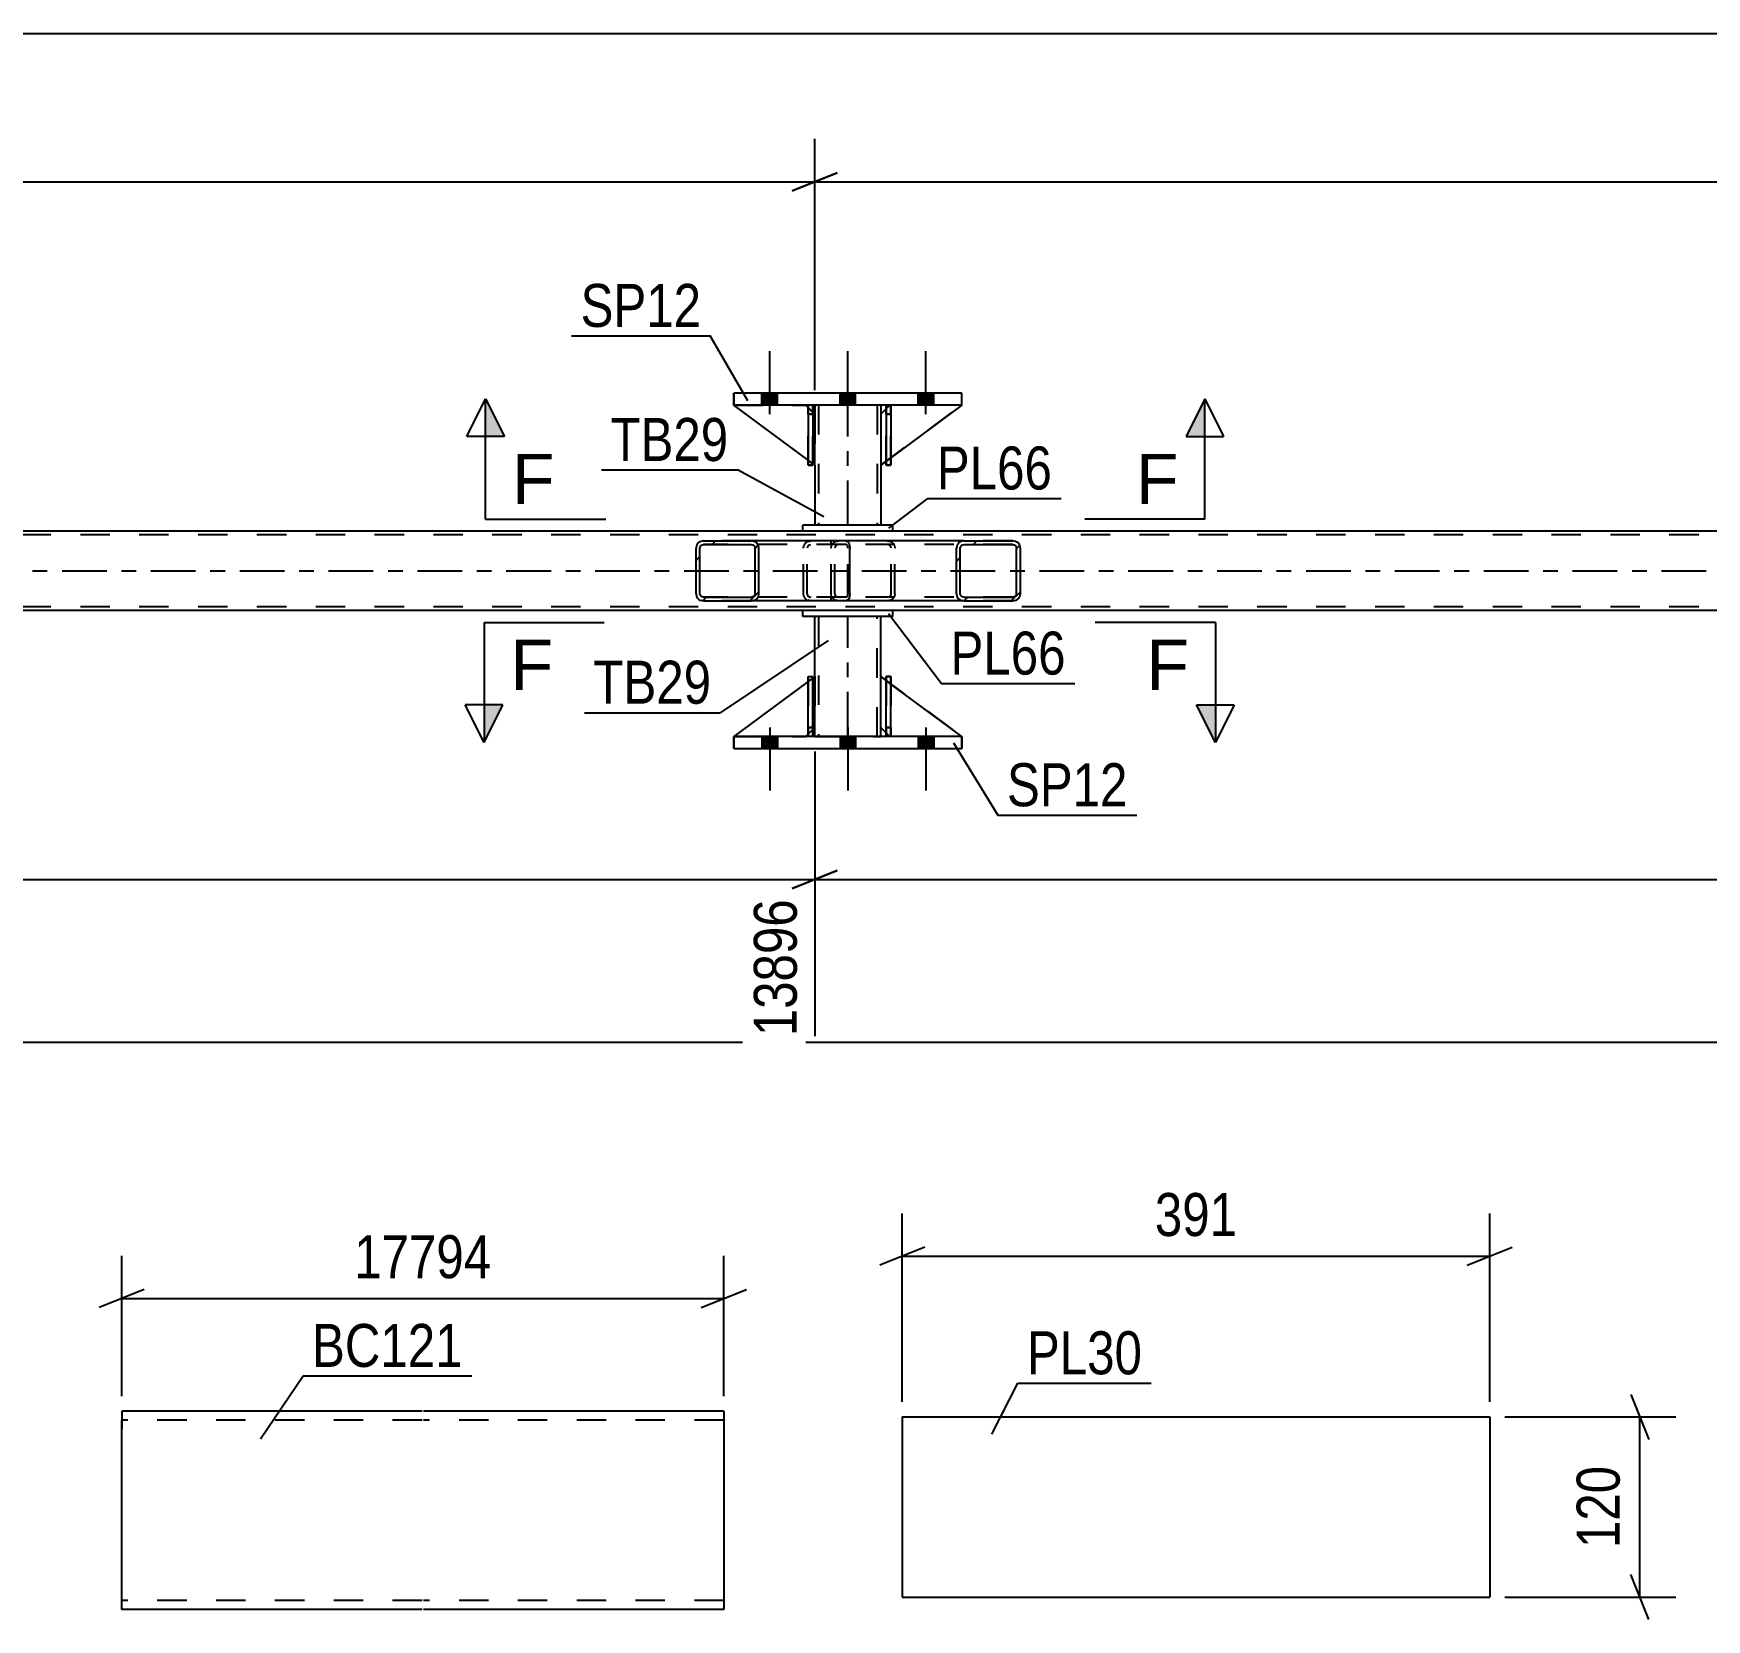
# Model space of a CAD drawing. Header units: millimetres. Extents: x 0 to 841, y 0 to 594.
# Drawn here: x 527.5 to 638.9, y 142.7 to 248.4 of the extents above; entities that cross this region are included whole.
import ezdxf

# ---------------------------------------------------------------- set-up
doc = ezdxf.new("R2010")
doc.units = ezdxf.units.MM
doc.linetypes.add('DXK_LINE_DOT2', pattern=[3.9198, 1.9599, -1.9599])
doc.linetypes.add('DXK_LINE_DOT3', pattern=[5.9187, 2.979, -0.9799, 0.9799, -0.9799])
doc.styles.add('Arial', font='ARIAL.TTF', dxfattribs={"height": 0.2})
doc.styles.add('Arial Narrow', font='ARIALN.TTF', dxfattribs={"height": 0.2})

# ---------------------------------------------------------------- blocks, each defined once
blk = doc.blocks.new('Part-275726623-3564 - 3548')
at = {"color": 2, "linetype": 'Continuous'}
for p, q in [((585.32, 156.21), (585.32, 144.21)), ((585.32, 156.21), (624.46, 156.21)), ((624.46, 156.21), (624.46, 144.21)), ((585.32, 144.21), (624.46, 144.21))]:
    blk.add_line(p, q, dxfattribs=at)
blk = doc.blocks.new('Part-275726623-4311 - 4230')
at = {"color": 7, "linetype": 'DXK_LINE_DOT2'}
for p, q in [((583.9, 202.13), (583.9, 205.53)), ((583.9, 205.53), (589.3, 201.53)), ((584.5, 201.53), (583.9, 202.13)), ((589.3, 201.53), (584.5, 201.53))]:
    blk.add_line(p, q, dxfattribs=at)
blk = doc.blocks.new('Part-275726623-4321 - 4230')
at = {"color": 7, "linetype": 'DXK_LINE_DOT2'}
for p, q in [((579.05, 205.53), (579.37, 205.53)), ((579.05, 202.13), (579.05, 205.53)), ((579.05, 205.53), (579.05, 201.53)), ((579.37, 205.53), (579.37, 202.13)), ((579.37, 201.53), (579.37, 205.43)), ((579.37, 202.13), (579.05, 202.13)), ((579.05, 201.53), (579.05, 202.13)), ((579.37, 202.13), (579.37, 201.53)), ((579.37, 201.53), (579.05, 201.53)), ((579.37, 201.53), (579.37, 201.53))]:
    blk.add_line(p, q, dxfattribs=at)
blk = doc.blocks.new('Part-275726623-4336 - 4230')
at = {"color": 7, "linetype": 'DXK_LINE_DOT2'}
for p, q in [((584.25, 223.01), (584.25, 223.61)), ((584.25, 223.61), (584.25, 223.61)), ((584.25, 223.61), (584.25, 219.61)), ((584.57, 223.61), (584.25, 223.61)), ((584.25, 219.61), (584.25, 223.01)), ((584.25, 223.01), (584.57, 223.01)), ((584.57, 223.01), (584.57, 223.61)), ((584.57, 219.61), (584.57, 223.61)), ((584.57, 223.01), (584.57, 219.61)), ((584.25, 219.61), (584.57, 219.61))]:
    blk.add_line(p, q, dxfattribs=at)
blk = doc.blocks.new('Part-275726623-4392 - 4230')
at = {"linetype": 'Continuous'}
h = blk.add_hatch(dxfattribs=at)
h.set_pattern_fill('', scale=0.7, style=0, pattern_type=0)
h.set_pattern_definition([(45, (575.7375, 214.2723), (-1.57154, 1.57154), [])])
h.paths.add_polyline_path([(575.78, 214.09), (575.74, 214.27), (575.63, 214.43), (575.47, 214.53), (575.27, 214.57), (572.09, 214.57), (571.9, 214.53), (571.73, 214.43), (571.62, 214.27), (571.59, 214.09), (571.59, 211.05), (571.62, 210.86), (571.73, 210.71), (571.9, 210.61), (572.09, 210.57), (575.27, 210.57), (575.47, 210.61), (575.63, 210.71), (575.74, 210.86), (575.78, 211.05)])
h.paths.add_polyline_path([(575.51, 210.96), (575.45, 210.88), (575.37, 210.83), (575.27, 210.81), (572.09, 210.81), (571.99, 210.83), (571.91, 210.88), (571.86, 210.96), (571.84, 211.05), (571.84, 214.09), (571.86, 214.18), (571.91, 214.26), (571.99, 214.31), (572.09, 214.33), (575.27, 214.33), (575.37, 214.31), (575.45, 214.26), (575.51, 214.18), (575.52, 214.09), (575.52, 211.05)])
at = {"color": 2, "linetype": 'Continuous'}
for p, q in [((571.62, 214.27), (571.59, 214.09)), ((571.59, 211.05), (571.59, 214.09)), ((571.84, 214.09), (571.86, 214.18)), ((571.84, 211.05), (571.84, 214.09)), ((571.86, 214.18), (571.91, 214.26)), ((572.09, 214.57), (571.9, 214.53)), ((571.91, 214.26), (571.99, 214.31)), ((571.99, 214.31), (572.09, 214.33)), ((572.09, 214.57), (575.27, 214.57)), ((572.09, 214.33), (575.27, 214.33)), ((581.57, 214.57), (575.27, 214.57)), ((575.47, 214.53), (575.27, 214.57)), ((575.27, 214.33), (575.37, 214.31)), ((575.37, 214.31), (575.45, 214.26)), ((575.45, 214.26), (575.51, 214.18)), ((575.51, 214.18), (575.52, 214.09)), ((575.52, 211.05), (575.52, 214.09)), ((575.78, 214.09), (575.74, 214.27)), ((575.78, 211.05), (575.78, 214.09)), ((581.57, 214.57), (581.68, 214.53)), ((581.68, 214.53), (581.76, 214.43)), ((581.76, 214.43), (581.82, 214.27)), ((581.82, 214.27), (581.84, 214.09)), ((581.84, 211.05), (581.84, 214.09)), ((571.59, 211.05), (571.62, 210.86)), ((571.86, 210.96), (571.84, 211.05)), ((571.91, 210.88), (571.86, 210.96)), ((571.99, 210.83), (571.91, 210.88)), ((572.09, 210.81), (571.99, 210.83)), ((572.09, 210.81), (575.27, 210.81)), ((575.37, 210.83), (575.27, 210.81)), ((575.45, 210.88), (575.37, 210.83)), ((575.51, 210.96), (575.45, 210.88)), ((575.52, 211.05), (575.51, 210.96)), ((575.74, 210.86), (575.78, 211.05)), ((581.76, 210.71), (581.68, 210.61)), ((581.82, 210.86), (581.76, 210.71)), ((581.84, 211.05), (581.82, 210.86)), ((571.9, 210.61), (572.09, 210.57)), ((572.09, 210.57), (575.27, 210.57)), ((575.27, 210.57), (575.47, 210.61)), ((581.57, 210.57), (575.27, 210.57)), ((581.68, 210.61), (581.57, 210.57))]:
    blk.add_line(p, q, dxfattribs=at)
at = {"color": 7, "linetype": 'DXK_LINE_DOT2'}
for p, q in [((575.27, 214.57), (572.09, 214.57)), ((581.57, 214.33), (572.09, 214.33)), ((578.74, 214.09), (578.77, 214.27)), ((578.74, 211.05), (578.74, 214.09)), ((579.01, 214.18), (578.99, 214.09)), ((578.99, 211.05), (578.99, 214.09)), ((579.06, 214.26), (579.01, 214.18)), ((579.05, 214.53), (579.24, 214.57)), ((579.06, 214.26), (579.08, 214.27)), ((579.08, 214.27), (579.14, 214.31)), ((579.14, 214.31), (579.24, 214.33)), ((580.58, 214.33), (580.58, 214.57)), ((581.63, 214.31), (581.57, 214.33)), ((581.67, 214.26), (581.63, 214.31)), ((581.7, 214.18), (581.67, 214.26)), ((581.71, 214.09), (581.7, 214.18)), ((581.71, 211.05), (581.71, 214.09)), ((581.57, 210.81), (572.09, 210.81)), ((578.77, 210.86), (578.74, 211.05)), ((578.99, 211.05), (579.01, 210.96)), ((579.01, 210.96), (579.06, 210.88)), ((579.06, 210.88), (579.14, 210.83)), ((579.14, 210.83), (579.24, 210.81)), ((580.58, 210.57), (580.58, 210.81)), ((581.57, 210.81), (581.63, 210.83)), ((581.63, 210.83), (581.67, 210.88)), ((581.67, 210.88), (581.7, 210.96)), ((581.7, 210.96), (581.71, 211.05)), ((575.27, 210.57), (572.09, 210.57)), ((579.24, 210.57), (579.05, 210.61))]:
    blk.add_line(p, q, dxfattribs=at)
at = {"color": 2, "linetype": 'Continuous'}
for centre, start, end in [((572.07, 214.07), 111.1941, 156.1506), ((575.29, 214.07), 23.8494, 68.8059), ((572.07, 211.06), 203.8494, 248.8059), ((575.29, 211.06), 291.1941, 336.1506)]:
    blk.add_arc(centre, 0.492, start, end, dxfattribs=at)
at = {"color": 7, "linetype": 'DXK_LINE_DOT2'}
for centre, start, end in [((579.22, 214.07), 111.1941, 156.1506), ((579.22, 211.06), 203.8494, 248.8059)]:
    blk.add_arc(centre, 0.492, start, end, dxfattribs=at)
blk = doc.blocks.new('Bolt-275726623-4279 - 4230')
at = {"linetype": 'Continuous'}
for points in [[(575.98, 223.61), (577.02, 223.61), (577.02, 224.41), (575.98, 224.41)], [(575.98, 223.61), (577.02, 223.61), (577.02, 224.41), (575.98, 224.41)], [(575.98, 223.61), (577.02, 223.61), (577.02, 224.41), (575.98, 224.41)], [(581.18, 223.61), (582.22, 223.61), (582.22, 224.41), (581.18, 224.41)], [(581.18, 223.61), (582.22, 223.61), (582.22, 224.41), (581.18, 224.41)], [(586.38, 223.61), (587.42, 223.61), (587.42, 224.41), (586.38, 224.41)], [(586.38, 223.61), (587.42, 223.61), (587.42, 224.41), (586.38, 224.41)], [(586.38, 223.61), (587.42, 223.61), (587.42, 224.41), (586.38, 224.41)]]:
    blk.add_hatch(color=1, dxfattribs=at).paths.add_polyline_path(points)
at = {"color": 1, "linetype": 'Continuous'}
for p, q in [((576.5, 223.01), (576.5, 227.21)), ((576.5, 223.01), (576.5, 227.21)), ((576.5, 223.01), (576.5, 227.21)), ((581.7, 223.01), (581.7, 227.21)), ((581.7, 223.01), (581.7, 227.21)), ((586.9, 223.01), (586.9, 227.21)), ((586.9, 223.01), (586.9, 227.21)), ((586.9, 223.01), (586.9, 227.21)), ((575.98, 223.61), (575.98, 224.41)), ((575.98, 223.61), (575.98, 224.41)), ((575.98, 223.61), (575.98, 224.41)), ((577.02, 223.61), (577.02, 224.41)), ((577.02, 223.61), (577.02, 224.41)), ((577.02, 223.61), (577.02, 224.41)), ((581.18, 223.61), (581.18, 224.41)), ((581.18, 223.61), (581.18, 224.41)), ((582.22, 223.61), (582.22, 224.41)), ((582.22, 223.61), (582.22, 224.41)), ((586.38, 223.61), (586.38, 224.41)), ((586.38, 223.61), (586.38, 224.41)), ((586.38, 223.61), (586.38, 224.41)), ((587.42, 223.61), (587.42, 224.41)), ((587.42, 223.61), (587.42, 224.41)), ((587.42, 223.61), (587.42, 224.41))]:
    blk.add_line(p, q, dxfattribs=at)
blk = doc.blocks.new('Bolt-275726623-4280 - 4230')
at = {"linetype": 'Continuous'}
for points in [[(577.02, 201.53), (575.98, 201.53), (575.98, 200.73), (577.02, 200.73)], [(577.02, 201.53), (575.98, 201.53), (575.98, 200.73), (577.02, 200.73)], [(577.02, 201.53), (575.98, 201.53), (575.98, 200.73), (577.02, 200.73)], [(582.22, 201.53), (581.18, 201.53), (581.18, 200.73), (582.22, 200.73)], [(582.22, 201.53), (581.18, 201.53), (581.18, 200.73), (582.22, 200.73)], [(587.42, 201.53), (586.38, 201.53), (586.38, 200.73), (587.42, 200.73)], [(587.42, 201.53), (586.38, 201.53), (586.38, 200.73), (587.42, 200.73)], [(587.42, 201.53), (586.38, 201.53), (586.38, 200.73), (587.42, 200.73)]]:
    blk.add_hatch(color=1, dxfattribs=at).paths.add_polyline_path(points)
at = {"color": 1, "linetype": 'Continuous'}
for p, q in [((576.5, 202.13), (576.5, 197.93)), ((576.5, 202.13), (576.5, 197.93)), ((576.5, 202.13), (576.5, 197.93)), ((581.7, 202.13), (581.7, 197.93)), ((581.7, 202.13), (581.7, 197.93)), ((586.9, 202.13), (586.9, 197.93)), ((586.9, 202.13), (586.9, 197.93)), ((586.9, 202.13), (586.9, 197.93)), ((575.98, 201.53), (575.98, 200.73)), ((575.98, 201.53), (575.98, 200.73)), ((575.98, 201.53), (575.98, 200.73)), ((577.02, 201.53), (577.02, 200.73)), ((577.02, 201.53), (577.02, 200.73)), ((577.02, 201.53), (577.02, 200.73)), ((581.18, 201.53), (581.18, 200.73)), ((581.18, 201.53), (581.18, 200.73)), ((582.22, 201.53), (582.22, 200.73)), ((582.22, 201.53), (582.22, 200.73)), ((586.38, 201.53), (586.38, 200.73)), ((586.38, 201.53), (586.38, 200.73)), ((586.38, 201.53), (586.38, 200.73)), ((587.42, 201.53), (587.42, 200.73)), ((587.42, 201.53), (587.42, 200.73)), ((587.42, 201.53), (587.42, 200.73))]:
    blk.add_line(p, q, dxfattribs=at)
blk = doc.blocks.new('Part-275726623-4347 - 4230')
at = {"color": 2, "linetype": 'Continuous'}
for p, q in [((584.7, 209.93), (578.7, 209.93)), ((578.7, 209.53), (578.7, 209.93)), ((584.7, 209.53), (578.7, 209.53)), ((584.7, 209.53), (584.7, 209.93))]:
    blk.add_line(p, q, dxfattribs=at)
blk = doc.blocks.new('Part-275726623-4293 - 4230')
at = {"color": 2, "linetype": 'Continuous'}
for p, q in [((578.7, 215.21), (329.28, 215.21)), ((720.69, 215.21), (584.7, 215.21)), ((578.7, 209.93), (329.28, 209.93)), ((720.69, 209.93), (584.7, 209.93))]:
    blk.add_line(p, q, dxfattribs=at)
at = {"color": 7, "linetype": 'DXK_LINE_DOT2'}
for p, q in [((584.7, 215.21), (578.7, 215.21)), ((720.69, 214.97), (61.78, 214.97)), ((720.69, 210.17), (61.78, 210.17)), ((584.7, 209.93), (578.7, 209.93))]:
    blk.add_line(p, q, dxfattribs=at)
at = {"color": 7, "linetype": 'DXK_LINE_DOT3'}
blk.add_line((61.78, 212.57), (720.69, 212.57), dxfattribs=at)
blk = doc.blocks.new('Part-275726623-4300 - 4230')
at = {"color": 2, "linetype": 'Continuous'}
for p, q in [((589.3, 224.41), (574.1, 224.41)), ((574.1, 223.61), (574.1, 224.41)), ((589.3, 223.61), (589.3, 224.41)), ((589.3, 223.61), (574.1, 223.61))]:
    blk.add_line(p, q, dxfattribs=at)
at = {"color": 7, "linetype": 'DXK_LINE_DOT2'}
for p, q in [((574.1, 224.41), (574.1, 223.61)), ((589.3, 223.61), (589.3, 224.41))]:
    blk.add_line(p, q, dxfattribs=at)
blk = doc.blocks.new('Part-275726623-4305 - 4230')
at = {"color": 2, "linetype": 'Continuous'}
for p, q in [((574.1, 200.73), (574.1, 201.53)), ((589.3, 201.53), (574.1, 201.53)), ((574.1, 200.73), (589.3, 200.73)), ((589.3, 200.73), (589.3, 201.53))]:
    blk.add_line(p, q, dxfattribs=at)
at = {"color": 7, "linetype": 'DXK_LINE_DOT2'}
for p, q in [((574.1, 201.53), (574.1, 200.73)), ((589.3, 201.53), (589.3, 200.73))]:
    blk.add_line(p, q, dxfattribs=at)
blk = doc.blocks.new('Part-275726623-4308 - 4230')
at = {"color": 2, "linetype": 'Continuous'}
for p, q in [((583.9, 202.13), (583.9, 205.53)), ((584.25, 205.27), (583.9, 205.53)), ((589.3, 201.53), (584.57, 205.03)), ((584.25, 201.77), (583.9, 202.13))]:
    blk.add_line(p, q, dxfattribs=at)
at = {"color": 7, "linetype": 'DXK_LINE_DOT2'}
for p, q in [((584.57, 205.03), (584.25, 205.27)), ((584.5, 201.53), (584.25, 201.77)), ((589.3, 201.53), (584.5, 201.53)), ((589.3, 201.53), (589.3, 201.53)), ((589.3, 201.53), (589.3, 201.53))]:
    blk.add_line(p, q, dxfattribs=at)
blk = doc.blocks.new('Part-275726623-4314 - 4230')
at = {"color": 2, "linetype": 'Continuous'}
for p, q in [((579.05, 205.2), (574.1, 201.53)), ((579.5, 205.53), (579.37, 205.44)), ((579.5, 202.13), (579.5, 205.53)), ((579.5, 202.13), (579.37, 202)), ((579.5, 202.13), (579.5, 202.13)), ((579.05, 201.68), (578.9, 201.53))]:
    blk.add_line(p, q, dxfattribs=at)
at = {"color": 7, "linetype": 'DXK_LINE_DOT2'}
for p, q in [((579.37, 205.44), (579.05, 205.2)), ((579.5, 202.13), (579.5, 205.53)), ((579.5, 202.13), (578.9, 201.53)), ((579.37, 202), (579.05, 201.68)), ((574.1, 201.53), (578.9, 201.53))]:
    blk.add_line(p, q, dxfattribs=at)
blk = doc.blocks.new('Part-275726623-4317 - 4230')
at = {"color": 7, "linetype": 'DXK_LINE_DOT2'}
for p, q in [((579.5, 205.53), (574.1, 201.53)), ((579.5, 202.13), (579.5, 205.53)), ((579.5, 205.53), (579.5, 202.13)), ((578.9, 201.53), (579.5, 202.13)), ((579.5, 202.13), (578.9, 201.53)), ((579.5, 202.13), (579.5, 202.13)), ((574.1, 201.53), (578.9, 201.53))]:
    blk.add_line(p, q, dxfattribs=at)
blk = doc.blocks.new('Part-275726623-4318 - 4230')
at = {"color": 2, "linetype": 'Continuous'}
for p, q in [((584.25, 201.53), (584.25, 205.53)), ((584.25, 205.53), (584.57, 205.53)), ((584.57, 201.53), (584.57, 205.53)), ((584.25, 201.53), (584.25, 201.53)), ((584.57, 201.53), (584.25, 201.53))]:
    blk.add_line(p, q, dxfattribs=at)
at = {"color": 7, "linetype": 'DXK_LINE_DOT2'}
for p, q in [((584.25, 205.53), (584.25, 202.13)), ((584.57, 202.13), (584.57, 205.53)), ((584.25, 202.13), (584.25, 201.53)), ((584.25, 202.13), (584.57, 202.13)), ((584.57, 201.53), (584.57, 202.13)), ((584.57, 201.53), (584.57, 201.53))]:
    blk.add_line(p, q, dxfattribs=at)
blk = doc.blocks.new('Part-275726623-4319 - 4230')
at = {"color": 2, "linetype": 'Continuous'}
for p, q in [((579.05, 201.53), (579.05, 205.53)), ((579.05, 205.53), (579.37, 205.53)), ((579.37, 201.53), (579.37, 205.53)), ((579.05, 201.53), (579.05, 201.53)), ((579.37, 201.53), (579.05, 201.53))]:
    blk.add_line(p, q, dxfattribs=at)
at = {"color": 7, "linetype": 'DXK_LINE_DOT2'}
for p, q in [((579.05, 205.53), (579.05, 202.13)), ((579.37, 202.13), (579.37, 205.53)), ((579.05, 202.13), (579.05, 201.53)), ((579.05, 202.13), (579.37, 202.13)), ((579.37, 201.53), (579.37, 202.13)), ((579.37, 201.53), (579.37, 201.53))]:
    blk.add_line(p, q, dxfattribs=at)
blk = doc.blocks.new('Part-275726623-4320 - 4230')
at = {"color": 7, "linetype": 'DXK_LINE_DOT2'}
for p, q in [((584.57, 205.53), (584.25, 205.53)), ((584.25, 202.13), (584.25, 205.53)), ((584.25, 205.53), (584.25, 201.53)), ((584.57, 205.53), (584.57, 202.13)), ((584.57, 201.53), (584.57, 205.53)), ((584.57, 202.13), (584.25, 202.13)), ((584.25, 201.53), (584.25, 202.13)), ((584.57, 202.13), (584.57, 201.53)), ((584.57, 201.53), (584.25, 201.53)), ((584.57, 201.53), (584.57, 201.53))]:
    blk.add_line(p, q, dxfattribs=at)
blk = doc.blocks.new('Part-275726623-4324 - 4230')
at = {"color": 2, "linetype": 'Continuous'}
for p, q in [((584.25, 223.36), (583.9, 223.01)), ((583.9, 223.01), (583.9, 219.61)), ((589.3, 223.61), (584.57, 220.11)), ((584.25, 219.87), (583.9, 219.61))]:
    blk.add_line(p, q, dxfattribs=at)
at = {"color": 7, "linetype": 'DXK_LINE_DOT2'}
for p, q in [((584.5, 223.61), (584.25, 223.36)), ((589.3, 223.61), (584.5, 223.61)), ((584.57, 220.11), (584.25, 219.87))]:
    blk.add_line(p, q, dxfattribs=at)
blk = doc.blocks.new('Part-275726623-4327 - 4230')
at = {"color": 7, "linetype": 'DXK_LINE_DOT2'}
for p, q in [((584.5, 223.61), (583.9, 223.01)), ((583.9, 219.61), (589.3, 223.61)), ((583.9, 223.01), (583.9, 219.61)), ((589.3, 223.61), (584.5, 223.61))]:
    blk.add_line(p, q, dxfattribs=at)
blk = doc.blocks.new('Part-275726623-4330 - 4230')
at = {"color": 2, "linetype": 'Continuous'}
for p, q in [((579.05, 219.94), (574.1, 223.61)), ((579.05, 223.45), (578.9, 223.61)), ((579.5, 223.01), (579.37, 223.13)), ((579.5, 223.01), (579.5, 223.01)), ((579.5, 219.61), (579.5, 223.01)), ((579.37, 219.7), (579.5, 219.61)), ((579.5, 219.61), (579.5, 219.61))]:
    blk.add_line(p, q, dxfattribs=at)
at = {"color": 7, "linetype": 'DXK_LINE_DOT2'}
for p, q in [((578.9, 223.61), (574.1, 223.61)), ((578.9, 223.61), (579.5, 223.01)), ((579.37, 223.13), (579.05, 223.45)), ((579.5, 223.01), (579.5, 219.61)), ((579.37, 219.7), (579.05, 219.94))]:
    blk.add_line(p, q, dxfattribs=at)
blk = doc.blocks.new('Part-275726623-4333 - 4230')
at = {"color": 7, "linetype": 'DXK_LINE_DOT2'}
for p, q in [((579.5, 219.61), (574.1, 223.61)), ((574.1, 223.61), (578.9, 223.61)), ((578.9, 223.61), (579.5, 223.01)), ((579.5, 223.01), (578.9, 223.61)), ((579.5, 223.01), (579.5, 219.61)), ((579.5, 223.01), (579.5, 223.01)), ((579.5, 223.01), (579.5, 219.61))]:
    blk.add_line(p, q, dxfattribs=at)
blk = doc.blocks.new('Part-275726623-4334 - 4230')
at = {"color": 2, "linetype": 'Continuous'}
for p, q in [((584.57, 223.61), (584.25, 223.61)), ((584.25, 223.61), (584.25, 219.61)), ((584.57, 223.61), (584.57, 223.61)), ((584.57, 223.61), (584.57, 219.61)), ((584.57, 219.61), (584.25, 219.61))]:
    blk.add_line(p, q, dxfattribs=at)
at = {"color": 7, "linetype": 'DXK_LINE_DOT2'}
for p, q in [((584.25, 223.01), (584.25, 223.61)), ((584.57, 223.01), (584.25, 223.01)), ((584.25, 223.01), (584.25, 219.61)), ((584.57, 223.01), (584.57, 223.61)), ((584.57, 223.61), (584.57, 223.61)), ((584.57, 219.61), (584.57, 223.01))]:
    blk.add_line(p, q, dxfattribs=at)
blk = doc.blocks.new('Part-275726623-4335 - 4230')
at = {"color": 2, "linetype": 'Continuous'}
for p, q in [((579.37, 223.61), (579.05, 223.61)), ((579.05, 223.61), (579.05, 219.61)), ((579.37, 223.61), (579.37, 223.61)), ((579.37, 223.61), (579.37, 219.61)), ((579.37, 219.61), (579.05, 219.61))]:
    blk.add_line(p, q, dxfattribs=at)
at = {"color": 7, "linetype": 'DXK_LINE_DOT2'}
for p, q in [((579.05, 223.01), (579.05, 223.61)), ((579.37, 223.01), (579.05, 223.01)), ((579.05, 223.01), (579.05, 219.61)), ((579.37, 223.01), (579.37, 223.61)), ((579.37, 223.61), (579.37, 223.61)), ((579.37, 219.61), (579.37, 223.01))]:
    blk.add_line(p, q, dxfattribs=at)
blk = doc.blocks.new('Part-275726623-4337 - 4230')
at = {"color": 7, "linetype": 'DXK_LINE_DOT2'}
for p, q in [((579.05, 223.01), (579.05, 223.61)), ((579.05, 223.61), (579.05, 223.61)), ((579.05, 223.61), (579.05, 219.61)), ((579.37, 223.61), (579.05, 223.61)), ((579.05, 219.61), (579.05, 223.01)), ((579.05, 223.01), (579.37, 223.01)), ((579.37, 223.01), (579.37, 223.61)), ((579.37, 219.61), (579.37, 223.61)), ((579.37, 223.01), (579.37, 219.61)), ((579.05, 219.61), (579.37, 219.61))]:
    blk.add_line(p, q, dxfattribs=at)
blk = doc.blocks.new('Part-275726623-4342 - 4230')
at = {"color": 2, "linetype": 'Continuous'}
for p, q in [((579.5, 205.53), (579.5, 209.53)), ((583.9, 205.53), (583.9, 209.53)), ((579.5, 201.53), (579.5, 202.13)), ((583.9, 201.53), (583.9, 202.13))]:
    blk.add_line(p, q, dxfattribs=at)
at = {"color": 7, "linetype": 'DXK_LINE_DOT2'}
for p, q in [((583.9, 209.53), (579.5, 209.53)), ((579.74, 209.53), (579.74, 201.53)), ((583.66, 201.53), (583.66, 209.53)), ((579.5, 202.13), (579.5, 205.53)), ((583.9, 202.13), (583.9, 205.53)), ((579.5, 201.53), (583.9, 201.53))]:
    blk.add_line(p, q, dxfattribs=at)
at = {"color": 7, "linetype": 'DXK_LINE_DOT3'}
blk.add_line((581.7, 201.53), (581.7, 209.53), dxfattribs=at)
blk = doc.blocks.new('Part-275726623-4352 - 4230')
at = {"color": 2, "linetype": 'Continuous'}
for p, q in [((584.7, 215.61), (578.7, 215.61)), ((578.7, 215.21), (578.7, 215.61)), ((584.7, 215.21), (578.7, 215.21)), ((584.7, 215.21), (584.7, 215.61))]:
    blk.add_line(p, q, dxfattribs=at)
blk = doc.blocks.new('Part-275726623-4357 - 4230')
at = {"color": 2, "linetype": 'Continuous'}
for p, q in [((579.5, 223.61), (579.5, 223.01)), ((583.9, 223.61), (583.9, 223.01)), ((579.5, 219.61), (579.5, 215.61)), ((583.9, 219.61), (583.9, 215.61))]:
    blk.add_line(p, q, dxfattribs=at)
at = {"color": 7, "linetype": 'DXK_LINE_DOT2'}
for p, q in [((583.9, 223.61), (579.5, 223.61)), ((579.5, 223.01), (579.5, 219.61)), ((579.74, 223.61), (579.74, 215.61)), ((583.66, 223.61), (583.66, 215.61)), ((583.9, 223.01), (583.9, 219.61)), ((583.9, 215.61), (579.5, 215.61))]:
    blk.add_line(p, q, dxfattribs=at)
at = {"color": 7, "linetype": 'DXK_LINE_DOT3'}
blk.add_line((581.7, 215.61), (581.7, 223.61), dxfattribs=at)
blk = doc.blocks.new('Part-275726623-4393 - 4230')
at = {"linetype": 'Continuous'}
h = blk.add_hatch(dxfattribs=at)
h.set_pattern_fill('', scale=0.7, style=0, pattern_type=0)
h.set_pattern_definition([(45, (593.1482, 214.2723), (-1.57154, 1.57154), [])])
h.paths.add_polyline_path([(593.19, 214.09), (593.15, 214.27), (593.04, 214.43), (592.87, 214.53), (592.68, 214.57), (589.44, 214.57), (589.25, 214.53), (589.08, 214.43), (588.97, 214.27), (588.93, 214.09), (588.93, 211.05), (588.97, 210.86), (589.08, 210.71), (589.25, 210.61), (589.44, 210.57), (592.68, 210.57), (592.87, 210.61), (593.04, 210.71), (593.15, 210.86), (593.19, 211.05)])
h.paths.add_polyline_path([(592.91, 210.96), (592.86, 210.88), (592.77, 210.83), (592.68, 210.81), (589.44, 210.81), (589.34, 210.83), (589.26, 210.88), (589.21, 210.96), (589.19, 211.05), (589.19, 214.09), (589.21, 214.18), (589.26, 214.26), (589.34, 214.31), (589.44, 214.33), (592.68, 214.33), (592.77, 214.31), (592.86, 214.26), (592.91, 214.18), (592.93, 214.09), (592.93, 211.05)])
at = {"color": 7, "linetype": 'DXK_LINE_DOT2'}
for p, q in [((580.58, 214.09), (580.62, 214.27)), ((580.58, 211.05), (580.58, 214.09)), ((580.86, 214.18), (580.84, 214.09)), ((580.84, 211.05), (580.84, 214.09)), ((580.91, 214.26), (580.86, 214.18)), ((580.9, 214.53), (581.09, 214.57)), ((580.99, 214.31), (580.91, 214.26)), ((581.09, 214.33), (580.99, 214.31)), ((581.57, 214.57), (581.09, 214.57)), ((592.68, 214.33), (581.09, 214.33)), ((584.33, 214.57), (584.52, 214.53)), ((584.42, 214.31), (584.33, 214.33)), ((584.51, 214.26), (584.42, 214.31)), ((584.56, 214.18), (584.51, 214.26)), ((584.58, 214.09), (584.56, 214.18)), ((584.58, 211.05), (584.58, 214.09)), ((584.8, 214.27), (584.84, 214.09)), ((584.84, 211.05), (584.84, 214.09)), ((592.68, 214.57), (589.44, 214.57)), ((580.62, 210.86), (580.58, 211.05)), ((580.84, 211.05), (580.86, 210.96)), ((580.86, 210.96), (580.91, 210.88)), ((580.91, 210.88), (580.99, 210.83)), ((580.99, 210.83), (581.09, 210.81)), ((592.68, 210.81), (581.09, 210.81)), ((584.33, 210.81), (584.42, 210.83)), ((584.42, 210.83), (584.51, 210.88)), ((584.51, 210.88), (584.56, 210.96)), ((584.56, 210.96), (584.58, 211.05)), ((584.84, 211.05), (584.8, 210.86)), ((581.09, 210.57), (580.9, 210.61)), ((581.57, 210.57), (581.09, 210.57)), ((584.52, 210.61), (584.33, 210.57)), ((592.68, 210.57), (589.44, 210.57))]:
    blk.add_line(p, q, dxfattribs=at)
at = {"color": 2, "linetype": 'Continuous'}
for p, q in [((589.44, 214.57), (581.57, 214.57)), ((588.97, 214.27), (588.93, 214.09)), ((588.93, 211.05), (588.93, 214.09)), ((589.19, 214.09), (589.21, 214.18)), ((589.19, 211.05), (589.19, 214.09)), ((589.21, 214.18), (589.26, 214.26)), ((589.44, 214.57), (589.25, 214.53)), ((589.26, 214.26), (589.34, 214.31)), ((589.34, 214.31), (589.44, 214.33)), ((589.44, 214.57), (592.68, 214.57)), ((589.44, 214.33), (592.68, 214.33)), ((592.87, 214.53), (592.68, 214.57)), ((592.68, 214.33), (592.77, 214.31)), ((592.77, 214.31), (592.86, 214.26)), ((592.86, 214.26), (592.91, 214.18)), ((592.91, 214.18), (592.93, 214.09)), ((592.93, 211.05), (592.93, 214.09)), ((593.19, 214.09), (593.15, 214.27)), ((593.19, 211.05), (593.19, 214.09)), ((588.93, 211.05), (588.97, 210.86)), ((589.21, 210.96), (589.19, 211.05)), ((589.26, 210.88), (589.21, 210.96)), ((589.34, 210.83), (589.26, 210.88)), ((589.44, 210.81), (589.34, 210.83)), ((589.44, 210.81), (592.68, 210.81)), ((592.77, 210.83), (592.68, 210.81)), ((592.86, 210.88), (592.77, 210.83)), ((592.91, 210.96), (592.86, 210.88)), ((592.93, 211.05), (592.91, 210.96)), ((593.15, 210.86), (593.19, 211.05)), ((589.44, 210.57), (581.57, 210.57)), ((589.25, 210.61), (589.44, 210.57)), ((589.44, 210.57), (592.68, 210.57)), ((592.68, 210.57), (592.87, 210.61))]:
    blk.add_line(p, q, dxfattribs=at)
at = {"color": 7, "linetype": 'DXK_LINE_DOT2'}
for centre, start, end in [((581.07, 214.07), 110.7583, 155.68), ((584.35, 214.07), 24.32, 69.2417), ((581.07, 211.07), 204.32, 249.2417), ((584.35, 211.07), 290.7583, 335.68)]:
    blk.add_arc(centre, 0.496, start, end, dxfattribs=at)
at = {"color": 2, "linetype": 'Continuous'}
for centre, start, end in [((589.42, 214.07), 110.7583, 155.68), ((592.7, 214.07), 24.32, 69.2417), ((589.42, 211.07), 204.32, 249.2417), ((592.7, 211.07), 290.7583, 335.68)]:
    blk.add_arc(centre, 0.496, start, end, dxfattribs=at)
blk = doc.blocks.new('Part-275726623-3168 - 3160')
at = {"color": 2, "linetype": 'Continuous'}
for p, q in [((533.34, 156.59), (533.34, 155.39)), ((553.34, 156.59), (533.34, 156.59)), ((573.44, 156.59), (553.44, 156.59)), ((573.44, 156.59), (573.44, 156.5)), ((573.44, 156.5), (573.44, 155.39)), ((533.34, 143.48), (533.34, 155.39)), ((573.44, 155.39), (573.44, 143.39)), ((533.34, 143.39), (533.34, 143.48)), ((553.34, 143.39), (533.34, 143.39)), ((573.44, 143.39), (553.44, 143.39))]:
    blk.add_line(p, q, dxfattribs=at)
at = {"color": 7, "linetype": 'DXK_LINE_DOT2'}
for p, q in [((573.44, 156.24), (573.44, 155.39)), ((553.34, 155.99), (533.34, 155.99)), ((533.34, 155.39), (533.34, 155.99)), ((533.34, 155.39), (533.34, 155.85)), ((573.44, 155.99), (553.44, 155.99)), ((533.34, 143.99), (533.34, 144.03)), ((553.34, 143.99), (533.34, 143.99)), ((573.44, 143.99), (553.44, 143.99)), ((573.44, 143.99), (573.44, 144.03)), ((533.34, 143.48), (533.34, 143.39)), ((573.44, 143.39), (573.44, 143.48))]:
    blk.add_line(p, q, dxfattribs=at)
blk = doc.blocks.new('StraightDimension-275726623-3566 - 3548')
at = {"color": 7, "linetype": 'Continuous'}
for p, q in [((585.32, 157.21), (585.32, 169.76)), ((624.46, 157.21), (624.46, 169.76)), ((586.82, 167.51), (583.82, 166.31)), ((622.96, 166.31), (625.96, 167.51)), ((585.32, 166.91), (624.46, 166.91))]:
    blk.add_line(p, q, dxfattribs=at)
at = {"color": 0}
blk.add_wipeout([(608.23, 167.66), (608.23, 171.86), (601.55, 171.86), (601.55, 167.66)], dxfattribs=at)
at = {"color": 3, "style": 'Arial Narrow'}
blk.add_text('391', height=2.863, dxfattribs=at).set_placement((602.15, 168.26))
blk = doc.blocks.new('StraightDimension-275726623-3577 - 3548')
at = {"color": 7, "linetype": 'Continuous'}
for p, q in [((633.86, 157.71), (635.06, 154.71)), ((625.46, 156.21), (636.86, 156.21)), ((634.46, 144.21), (634.46, 156.21)), ((635.06, 142.71), (633.86, 145.71)), ((625.46, 144.21), (636.86, 144.21))]:
    blk.add_line(p, q, dxfattribs=at)
at = {"color": 0}
blk.add_wipeout([(633.71, 153.55), (629.51, 153.55), (629.51, 146.87), (633.71, 146.87)], dxfattribs=at)
at = {"color": 3, "style": 'Arial Narrow'}
blk.add_text('120', height=2.863, rotation=90.0002, dxfattribs=at).set_placement((633.11, 147.47))
blk = doc.blocks.new('StraightDimension-275726623-4513 - 4230')
at = {"color": 7, "linetype": 'Continuous'}
blk.add_line((52.52, 181.18), (729.31, 181.18), dxfattribs=at)
blk = doc.blocks.new('StraightDimension-275726623-4531 - 4230')
at = {"color": 7, "linetype": 'Continuous'}
for p, q in [((729.31, 208.93), (729.31, 181.57)), ((579.5, 200.53), (579.5, 181.57)), ((581, 192.61), (578, 191.41)), ((579.5, 192.01), (729.31, 192.01)), ((727.81, 191.41), (730.81, 192.61))]:
    blk.add_line(p, q, dxfattribs=at)
at = {"color": 0}
blk.add_wipeout([(658.66, 192.76), (658.66, 196.96), (650.15, 196.96), (650.15, 192.76)], dxfattribs=at)
at = {"color": 3, "style": 'Arial Narrow'}
blk.add_text('3899', height=2.863, dxfattribs=at).set_placement((650.75, 193.36))
at = {"color": 0, "linetype": 'Continuous'}
blk.add_wipeout([(728.71, 191.31), (724.51, 191.31), (724.51, 180.97), (728.71, 180.97)], dxfattribs=at)
at = {"color": 3, "linetype": 'Continuous', "style": 'Arial Narrow'}
blk.add_text('17794', height=2.863, rotation=90.0002, dxfattribs=at).set_placement((728.11, 181.57))
blk = doc.blocks.new('StraightDimension-275726623-4536 - 4230')
at = {"color": 7, "linetype": 'Continuous'}
for p, q in [((579.5, 200.53), (579.5, 181.57)), ((324.08, 192.01), (579.5, 192.01)), ((578, 191.41), (581, 192.61))]:
    blk.add_line(p, q, dxfattribs=at)
at = {"color": 0, "linetype": 'Continuous'}
blk.add_wipeout([(578.9, 191.31), (574.7, 191.31), (574.7, 180.97), (578.9, 180.97)], dxfattribs=at)
at = {"color": 3, "linetype": 'Continuous', "style": 'Arial Narrow'}
blk.add_text('13896', height=2.863, rotation=90.0002, dxfattribs=at).set_placement((578.3, 181.57))
blk = doc.blocks.new('StraightDimension-275726623-4563 - 4230')
at = {"color": 7, "linetype": 'Continuous'}
for p, q in [((579.5, 224.61), (579.5, 241.34)), ((324.08, 238.49), (579.5, 238.49)), ((578, 237.89), (581, 239.09))]:
    blk.add_line(p, q, dxfattribs=at)
blk = doc.blocks.new('StraightDimension-275726623-4568 - 4230')
at = {"color": 7, "linetype": 'Continuous'}
for p, q in [((579.5, 224.61), (579.5, 241.34)), ((729.31, 216.21), (729.31, 241.34)), ((581, 239.09), (578, 237.89)), ((579.5, 238.49), (729.31, 238.49)), ((727.81, 237.89), (730.81, 239.09))]:
    blk.add_line(p, q, dxfattribs=at)
at = {"color": 0}
blk.add_wipeout([(658.66, 239.24), (658.66, 243.44), (650.15, 243.44), (650.15, 239.24)], dxfattribs=at)
at = {"color": 3, "style": 'Arial Narrow'}
blk.add_text('3899', height=2.863, dxfattribs=at).set_placement((650.75, 239.84))
blk = doc.blocks.new('StraightDimension-275726623-7610 - 4230')
at = {"color": 7, "linetype": 'Continuous'}
blk.add_line((53.16, 248.37), (729.31, 248.37), dxfattribs=at)
blk = doc.blocks.new('StraightDimension-275726623-3171 - 3160')
at = {"color": 7, "linetype": 'Continuous'}
for p, q in [((533.34, 157.59), (533.34, 166.95)), ((573.44, 157.59), (573.44, 166.95)), ((534.84, 164.7), (531.84, 163.5)), ((533.34, 164.1), (573.44, 164.1)), ((571.94, 163.5), (574.94, 164.7))]:
    blk.add_line(p, q, dxfattribs=at)
at = {"color": 0}
blk.add_wipeout([(558.56, 164.85), (558.56, 169.05), (548.22, 169.05), (548.22, 164.85)], dxfattribs=at)
at = {"color": 3, "style": 'Arial Narrow'}
blk.add_text('17794', height=2.863, dxfattribs=at).set_placement((548.82, 165.45))
blk = doc.blocks.new('Mark-275726623-3560 - 3548')
at = {"color": 30, "linetype": 'Continuous'}
for p, q in [((591.29, 155.07), (593.03, 158.45)), ((593.03, 158.45), (601.91, 158.45))]:
    blk.add_line(p, q, dxfattribs=at)
at = {"color": 0}
blk.add_wipeout([(601.31, 159.05), (601.31, 162.05), (593.63, 162.05), (593.63, 159.05)], dxfattribs=at)
blk.add_wipeout([(601.31, 159.05), (601.31, 162.05), (593.63, 162.05), (593.63, 159.05)], dxfattribs=at)
at = {"color": 3, "style": 'Arial Narrow'}
blk.add_text('PL30', height=2.863, dxfattribs=at).set_placement((593.63, 159.05))
blk = doc.blocks.new('Mark-275726623-4348 - 4230')
at = {"color": 30, "linetype": 'Continuous'}
for p, q in [((584.42, 215.41), (587.03, 217.39)), ((587.03, 217.39), (595.91, 217.39))]:
    blk.add_line(p, q, dxfattribs=at)
at = {"color": 0}
blk.add_wipeout([(595.31, 217.99), (595.31, 220.99), (587.63, 220.99), (587.63, 217.99)], dxfattribs=at)
blk.add_wipeout([(595.31, 217.99), (595.31, 220.99), (587.63, 220.99), (587.63, 217.99)], dxfattribs=at)
at = {"color": 3, "style": 'Arial Narrow'}
blk.add_text('PL66', height=2.863, dxfattribs=at).set_placement((587.63, 217.99))
blk = doc.blocks.new('Mark-275726623-4301 - 4230')
at = {"color": 30, "linetype": 'Continuous'}
for p, q in [((588.74, 201.11), (591.7, 196.29)), ((591.7, 196.29), (600.94, 196.29))]:
    blk.add_line(p, q, dxfattribs=at)
at = {"color": 0}
blk.add_wipeout([(600.34, 196.89), (600.34, 199.89), (592.3, 199.89), (592.3, 196.89)], dxfattribs=at)
blk.add_wipeout([(600.34, 196.89), (600.34, 199.89), (592.3, 199.89), (592.3, 196.89)], dxfattribs=at)
at = {"color": 3, "style": 'Arial Narrow'}
blk.add_text('SP12', height=2.863, dxfattribs=at).set_placement((592.3, 196.89))
blk = doc.blocks.new('Mark-275726623-4343 - 4230')
at = {"color": 30, "linetype": 'Continuous'}
for p, q in [((584.41, 209.74), (587.94, 205.06)), ((587.94, 205.06), (596.81, 205.06))]:
    blk.add_line(p, q, dxfattribs=at)
at = {"color": 0}
blk.add_wipeout([(596.21, 205.66), (596.21, 208.66), (588.54, 208.66), (588.54, 205.66)], dxfattribs=at)
blk.add_wipeout([(596.21, 205.66), (596.21, 208.66), (588.54, 208.66), (588.54, 205.66)], dxfattribs=at)
at = {"color": 3, "style": 'Arial Narrow'}
blk.add_text('PL66', height=2.863, dxfattribs=at).set_placement((588.54, 205.66))
blk = doc.blocks.new('Mark-275726623-4353 - 4230')
at = {"color": 30, "linetype": 'Continuous'}
for p in [(565.29, 219.29), (580.09, 216.16)]:
    blk.add_line(p, (574.34, 219.29), dxfattribs=at)
at = {"color": 0}
blk.add_wipeout([(573.74, 219.89), (573.74, 222.89), (565.89, 222.89), (565.89, 219.89)], dxfattribs=at)
blk.add_wipeout([(573.74, 219.89), (573.74, 222.89), (565.89, 222.89), (565.89, 219.89)], dxfattribs=at)
at = {"color": 3, "style": 'Arial Narrow'}
blk.add_text('TB29', height=2.863, dxfattribs=at).set_placement((565.89, 219.89))
blk = doc.blocks.new('Mark-275726623-4296 - 4230')
at = {"color": 30, "linetype": 'Continuous'}
for p in [(563.3, 228.22), (575.04, 223.89)]:
    blk.add_line(p, (572.54, 228.22), dxfattribs=at)
at = {"color": 0}
blk.add_wipeout([(571.94, 228.82), (571.94, 231.82), (563.9, 231.82), (563.9, 228.82)], dxfattribs=at)
blk.add_wipeout([(571.94, 228.82), (571.94, 231.82), (563.9, 231.82), (563.9, 228.82)], dxfattribs=at)
at = {"color": 3, "style": 'Arial Narrow'}
blk.add_text('SP12', height=2.863, dxfattribs=at).set_placement((563.9, 228.82))
blk = doc.blocks.new('Mark-275726623-4338 - 4230')
at = {"color": 30, "linetype": 'Continuous'}
for p in [(580.39, 207.92), (564.15, 203.12)]:
    blk.add_line(p, (573.2, 203.12), dxfattribs=at)
at = {"color": 0}
blk.add_wipeout([(572.6, 203.72), (572.6, 206.72), (564.75, 206.72), (564.75, 203.72)], dxfattribs=at)
blk.add_wipeout([(572.6, 203.72), (572.6, 206.72), (564.75, 206.72), (564.75, 203.72)], dxfattribs=at)
at = {"color": 3, "style": 'Arial Narrow'}
blk.add_text('TB29', height=2.863, dxfattribs=at).set_placement((564.75, 203.72))
blk = doc.blocks.new('SectionMark-275726623-4593 - 4230')
at = {"linetype": 'Continuous'}
for points in [[(557.47, 203.64), (558.72, 203.64), (557.47, 201.14)], [(604.93, 203.64), (606.18, 203.64), (606.18, 201.14)]]:
    blk.add_hatch(color=6, dxfattribs=at).paths.add_polyline_path(points)
at = {"color": 6, "linetype": 'Continuous'}
for p, q in [((557.47, 209.14), (565.47, 209.14)), ((557.47, 209.14), (557.47, 201.14)), ((606.18, 209.14), (598.18, 209.14)), ((606.18, 209.14), (606.18, 201.14)), ((557.47, 201.14), (556.22, 203.64)), ((558.72, 203.64), (556.22, 203.64)), ((557.47, 201.14), (558.72, 203.64)), ((604.93, 203.64), (607.43, 203.64)), ((606.18, 201.14), (604.93, 203.64)), ((607.43, 203.64), (606.18, 201.14))]:
    blk.add_line(p, q, dxfattribs=at)
at = {"color": 0, "linetype": 'Continuous'}
for points in [[(562.07, 204.64), (562.07, 208.14), (559.22, 208.14), (559.22, 204.64)], [(604.43, 204.64), (604.43, 208.14), (601.58, 208.14), (601.58, 204.64)]]:
    blk.add_wipeout(points, dxfattribs=at)
at = {"color": 3, "linetype": 'Continuous', "style": 'Arial'}
for p in [(559.22, 204.64), (601.58, 204.64)]:
    blk.add_text('F', height=3.34, dxfattribs=at).set_placement(p)
blk = doc.blocks.new('SectionMark-275726623-4597 - 4230')
at = {"linetype": 'Continuous'}
for points in [[(558.82, 221.52), (557.57, 221.52), (557.57, 224.02)], [(605.48, 221.52), (604.23, 221.52), (605.48, 224.02)]]:
    blk.add_hatch(color=6, dxfattribs=at).paths.add_polyline_path(points)
at = {"color": 6, "linetype": 'Continuous'}
for p, q in [((556.32, 221.52), (557.57, 224.02)), ((557.57, 216.02), (557.57, 224.02)), ((557.57, 224.02), (558.82, 221.52)), ((605.48, 224.02), (604.23, 221.52)), ((605.48, 216.02), (605.48, 224.02)), ((605.48, 224.02), (606.73, 221.52)), ((558.82, 221.52), (556.32, 221.52)), ((604.23, 221.52), (606.73, 221.52)), ((557.57, 216.02), (565.57, 216.02)), ((605.48, 216.02), (597.48, 216.02))]:
    blk.add_line(p, q, dxfattribs=at)
at = {"color": 0, "linetype": 'Continuous'}
for points in [[(562.17, 217.02), (562.17, 220.52), (559.32, 220.52), (559.32, 217.02)], [(603.73, 217.02), (603.73, 220.52), (600.88, 220.52), (600.88, 217.02)]]:
    blk.add_wipeout(points, dxfattribs=at)
at = {"color": 3, "linetype": 'Continuous', "style": 'Arial'}
for p in [(559.32, 217.02), (600.88, 217.02)]:
    blk.add_text('F', height=3.34, dxfattribs=at).set_placement(p)
blk = doc.blocks.new('Mark-275726623-3164 - 3160')
at = {"color": 30, "linetype": 'Continuous'}
for p, q in [((542.57, 154.74), (545.41, 158.94)), ((545.41, 158.94), (556.66, 158.94))]:
    blk.add_line(p, q, dxfattribs=at)
at = {"color": 0}
blk.add_wipeout([(556.06, 159.54), (556.06, 162.54), (546.01, 162.54), (546.01, 159.54)], dxfattribs=at)
blk.add_wipeout([(556.06, 159.54), (556.06, 162.54), (546.01, 162.54), (546.01, 159.54)], dxfattribs=at)
at = {"color": 3, "style": 'Arial Narrow'}
blk.add_text('BC121', height=2.863, dxfattribs=at).set_placement((546.01, 159.54))

msp = doc.modelspace()

# ---------------------------------------------------------------- block references
for name in ['Bolt-275726623-4279 - 4230', 'Part-275726623-4300 - 4230', 'Part-275726623-4330 - 4230', 'Part-275726623-4333 - 4230', 'Part-275726623-4335 - 4230', 'Part-275726623-4337 - 4230', 'Part-275726623-4357 - 4230', 'Part-275726623-4324 - 4230', 'Part-275726623-4327 - 4230', 'Part-275726623-4336 - 4230', 'Part-275726623-4334 - 4230', 'Part-275726623-4293 - 4230', 'Part-275726623-4352 - 4230', 'Part-275726623-4392 - 4230', 'Part-275726623-4393 - 4230', 'Part-275726623-4347 - 4230', 'Part-275726623-4342 - 4230', 'Part-275726623-4314 - 4230', 'Part-275726623-4317 - 4230', 'Part-275726623-4321 - 4230', 'Part-275726623-4319 - 4230', 'Part-275726623-4311 - 4230', 'Part-275726623-4308 - 4230', 'Part-275726623-4318 - 4230', 'Part-275726623-4320 - 4230', 'Bolt-275726623-4280 - 4230', 'Part-275726623-4305 - 4230', 'StraightDimension-275726623-3566 - 3548', 'StraightDimension-275726623-3171 - 3160', 'Part-275726623-3168 - 3160', 'Part-275726623-3564 - 3548']:
    msp.add_blockref(name, (0, 0))

# ---------------------------------------------------------------- next in the draw order: block references
for name in ['StraightDimension-275726623-4563 - 4230', 'StraightDimension-275726623-4513 - 4230', 'Mark-275726623-3164 - 3160', 'Mark-275726623-3560 - 3548', 'StraightDimension-275726623-3577 - 3548']:
    msp.add_blockref(name, (0, 0))

# ---------------------------------------------------------------- next in the draw order: block references
for name in ['StraightDimension-275726623-4568 - 4230', 'StraightDimension-275726623-4531 - 4230']:
    msp.add_blockref(name, (0, 0))

# ---------------------------------------------------------------- next in the draw order: block references
for name in ['StraightDimension-275726623-7610 - 4230', 'Mark-275726623-4343 - 4230', 'Mark-275726623-4338 - 4230', 'Mark-275726623-4301 - 4230', 'StraightDimension-275726623-4536 - 4230']:
    msp.add_blockref(name, (0, 0))

# ---------------------------------------------------------------- next in the draw order: block references
for name in ['Mark-275726623-4296 - 4230', 'Mark-275726623-4353 - 4230', 'Mark-275726623-4348 - 4230', 'SectionMark-275726623-4593 - 4230']:
    msp.add_blockref(name, (0, 0))

# ---------------------------------------------------------------- next in the draw order: block references
msp.add_blockref('SectionMark-275726623-4597 - 4230', (0, 0))

doc.saveas('drawing.dxf')
